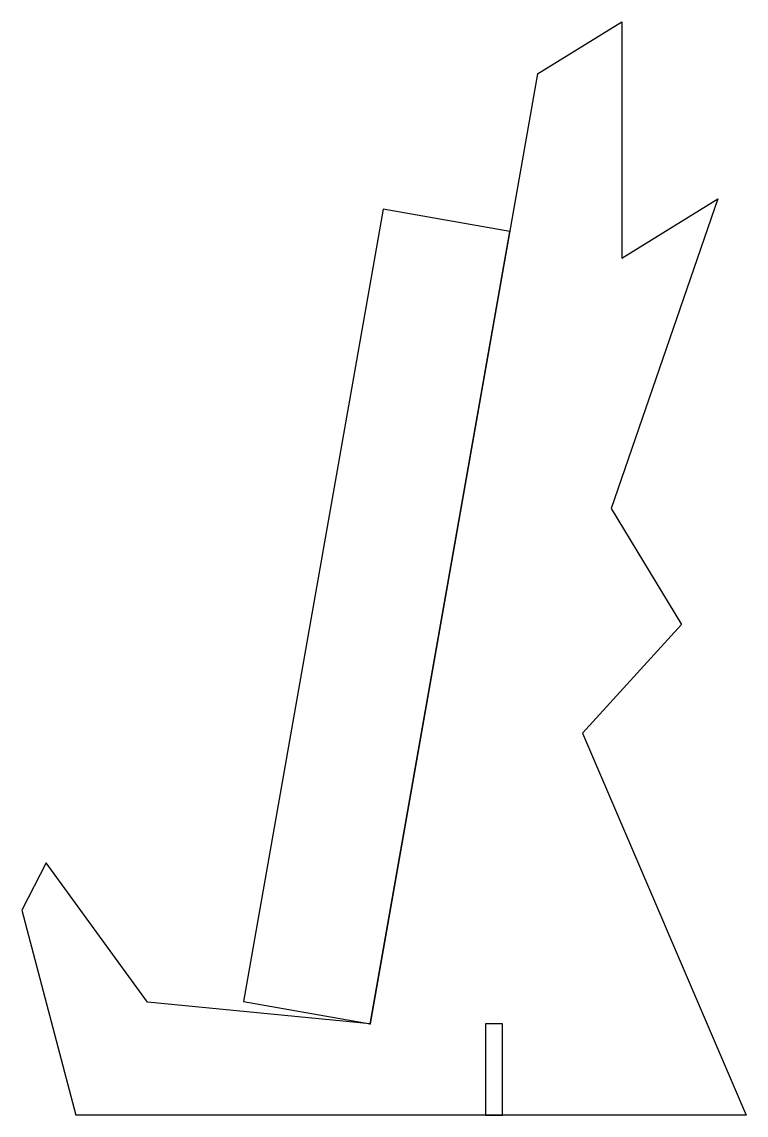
# Model space of a CAD drawing. Header units: millimetres. Extents: x -57 to 62, y -15 to 164.
import ezdxf

# ---------------------------------------------------------------- set-up
doc = ezdxf.new("R2010")
doc.units = ezdxf.units.MM
doc.layers.get('0').update_dxf_attribs({"linetype": 'CONTINUOUS'})

msp = doc.modelspace()

# ---------------------------------------------------------------- linework, layer by layer
for p, q in [((27.48, 155.85), (41.28, 164.4)), ((41.28, 164.4), (41.28, 125.61)), ((27.48, 155.85), (0, 0)), ((57.05, 135.38), (39.58, 84.57)), ((41.28, 125.61), (57.05, 135.38)), ((39.58, 84.57), (51.1, 65.51)), ((51.1, 65.51), (34.87, 47.7)), ((34.87, 47.7), (61.7, -15)), ((-53.16, 26.4), (-57.15, 18.64)), ((-36.55, 3.55), (-53.16, 26.4)), ((-57.15, 18.64), (-48.28, -15)), ((0, 0), (-36.55, 3.55)), ((61.7, -15), (-48.28, -15))]:
    msp.add_line(p, q)
for points in [[(0, 0), (22.92, 129.99), (2.16, 133.66), (-20.76, 3.66)], [(18.92, -15), (21.72, -15), (21.72, 0), (18.92, 0)]]:
    msp.add_lwpolyline(points, close=True)
msp.add_point((0, 0))

doc.saveas('drawing.dxf')
